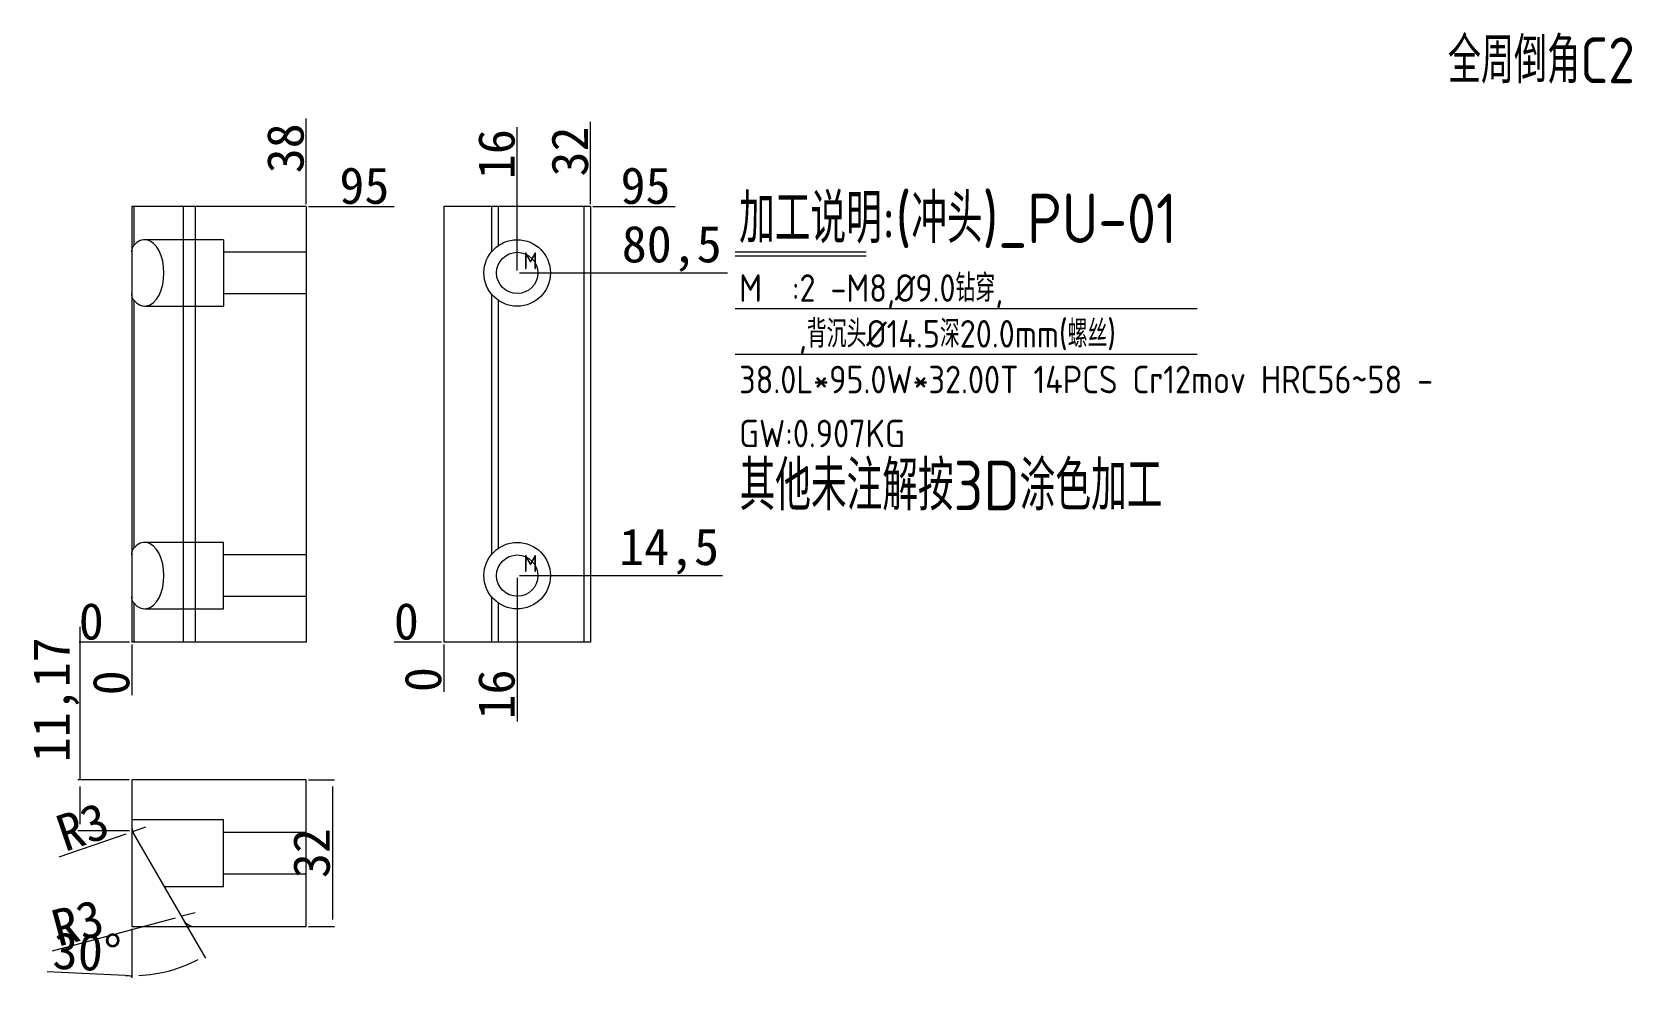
# Model space of a CAD drawing. Header units: millimetres. Extents: x 11824 to 12173, y 60390 to 60596.
import ezdxf

# ---------------------------------------------------------------- set-up
doc = ezdxf.new("R2010")
doc.units = ezdxf.units.MM
doc.linetypes.add('DASHED', pattern=[0])
doc.layers.add('dim', color=4, linetype='Continuous')
doc.layers.add('PUNCH', color=2, linetype='Continuous')
doc.layers.add('dim_temp', color=161, linetype='Continuous', lineweight=9)
doc.layers.add('U1', color=7, linetype='Continuous', true_color=0xffffff)
doc.styles.add('_PUG_ERP', font='txt')
doc.styles.add('gbenor', font='gbenor.shx', dxfattribs={"bigfont": 'gbcbig'})
doc.dimstyles.new('_PUG_ERP', dxfattribs={"dimtxt": 8, "dimasz": 1.5, "dimexe": 0.5, "dimexo": 0.5, "dimgap": 0.5, "dimtad": 1, "dimtxsty": '_PUG_ERP', "dimblk": 'CLOSEDBLANK', "dimcen": 0, "dimclrd": 4, "dimclre": 4, "dimclrt": 3, "dimazin": 3, "dimtfac": 1, "dimtmove": 0, "dimatfit": 3, "dimldrblk": 'CLOSEDBLANK', "dimlwd": 9, "dimlwe": 9})

# ---------------------------------------------------------------- blocks, each defined once
blk = doc.blocks.new('*D1266')
at = {"layer": 'Defpoints', "color": 0}
for p in [(11884.14, 60557.95), (11889.84, 60557.95), (11846.14, 60462.95)]:
    blk.add_point(p, dxfattribs=at)
at = {"layer": 'dim_temp', "color": 4, "lineweight": 9}
blk.add_line((11884.64, 60557.95), (11903.29, 60557.95), dxfattribs=at)
at = {"layer": 'dim_temp', "color": 3, "lineweight": 18, "insert": (11896.82, 60562.45), "char_height": 8, "attachment_point": 5, "style": '_PUG_ERP'}
blk.add_mtext('95', dxfattribs=at)
blk = doc.blocks.new('_ClosedBlank')
blk = doc.blocks.new('*D1267')
at = {"layer": 'Defpoints', "color": 0}
for p in [(11840.44, 60462.95), (11846.14, 60462.95), (11846.14, 60462.95)]:
    blk.add_point(p, dxfattribs=at)
at = {"layer": 'dim_temp', "color": 4, "lineweight": 9}
blk.add_line((11845.64, 60462.95), (11834.61, 60462.95), dxfattribs=at)
at = {"layer": 'dim_temp', "color": 3, "lineweight": 18, "insert": (11837.28, 60467.45), "char_height": 8, "attachment_point": 5, "style": '_PUG_ERP'}
blk.add_mtext('0', dxfattribs=at)
blk = doc.blocks.new('*D1268')
at = {"layer": 'Defpoints', "color": 0}
for p in [(11846.14, 60462.95), (11846.14, 60462.95), (11846.14, 60457.25)]:
    blk.add_point(p, dxfattribs=at)
at = {"layer": 'dim_temp', "color": 4, "lineweight": 9}
blk.add_line((11846.14, 60462.45), (11846.14, 60451.42), dxfattribs=at)
at = {"layer": 'dim_temp', "color": 3, "lineweight": 18, "insert": (11841.64, 60454.09), "char_height": 8, "attachment_point": 5, "rotation": 90, "style": '_PUG_ERP'}
blk.add_mtext('0', dxfattribs=at)
blk = doc.blocks.new('*D1269')
at = {"layer": 'Defpoints', "color": 0}
for p in [(11884.14, 60563.65), (11884.14, 60557.95), (11846.14, 60462.95)]:
    blk.add_point(p, dxfattribs=at)
at = {"layer": 'dim_temp', "color": 4, "lineweight": 9}
blk.add_line((11884.14, 60558.45), (11884.14, 60577.11), dxfattribs=at)
at = {"layer": 'dim_temp', "color": 3, "lineweight": 18, "insert": (11879.64, 60570.63), "char_height": 8, "attachment_point": 5, "rotation": 90, "style": '_PUG_ERP'}
blk.add_mtext('38', dxfattribs=at)
blk = doc.blocks.new('*D1270')
at = {"layer": 'Defpoints', "color": 0}
for p in [(11884.14, 60432.95), (11884.14, 60400.95), (11889.84, 60400.95)]:
    blk.add_point(p, dxfattribs=at)
at = {"layer": 'dim_temp', "color": 4, "lineweight": 9}
for p, q in [((11884.64, 60432.95), (11890.34, 60432.95)), ((11889.84, 60431.45), (11889.84, 60402.45)), ((11884.64, 60400.95), (11890.34, 60400.95))]:
    blk.add_line(p, q, dxfattribs=at)
at = {"layer": 'dim_temp', "color": 3, "lineweight": 18, "insert": (11885.34, 60416.95), "char_height": 8, "attachment_point": 5, "rotation": 90, "style": '_PUG_ERP'}
blk.add_mtext('32', dxfattribs=at)
blk = doc.blocks.new('*D1271')
at = {"layer": 'Defpoints', "color": 0}
for p in [(11930.14, 60477.45), (11951.14, 60477.45), (11914.14, 60462.95)]:
    blk.add_point(p, dxfattribs=at)
at = {"layer": 'dim_temp', "color": 4, "lineweight": 9}
blk.add_line((11930.64, 60477.45), (11974.88, 60477.45), dxfattribs=at)
at = {"layer": 'dim_temp', "color": 3, "lineweight": 18, "insert": (11963.26, 60482.72), "char_height": 8, "attachment_point": 5, "style": '_PUG_ERP'}
blk.add_mtext('14,5', dxfattribs=at)
blk = doc.blocks.new('*D1272')
at = {"layer": 'Defpoints', "color": 0}
for p in [(11930.14, 60543.45), (11951.14, 60543.45), (11914.14, 60462.95)]:
    blk.add_point(p, dxfattribs=at)
at = {"layer": 'dim_temp', "color": 4, "lineweight": 9}
blk.add_line((11930.64, 60543.45), (11976.02, 60543.45), dxfattribs=at)
at = {"layer": 'dim_temp', "color": 3, "lineweight": 18, "insert": (11963.83, 60548.72), "char_height": 8, "attachment_point": 5, "style": '_PUG_ERP'}
blk.add_mtext('80,5', dxfattribs=at)
blk = doc.blocks.new('*D1273')
at = {"layer": 'Defpoints', "color": 0}
for p in [(11946.14, 60557.95), (11951.14, 60557.95), (11914.14, 60462.95)]:
    blk.add_point(p, dxfattribs=at)
at = {"layer": 'dim_temp', "color": 4, "lineweight": 9}
blk.add_line((11946.64, 60557.95), (11964.59, 60557.95), dxfattribs=at)
at = {"layer": 'dim_temp', "color": 3, "lineweight": 18, "insert": (11958.12, 60562.45), "char_height": 8, "attachment_point": 5, "style": '_PUG_ERP'}
blk.add_mtext('95', dxfattribs=at)
blk = doc.blocks.new('*D1274')
at = {"layer": 'Defpoints', "color": 0}
for p in [(11909.14, 60462.95), (11914.14, 60462.95), (11914.14, 60462.95)]:
    blk.add_point(p, dxfattribs=at)
at = {"layer": 'dim_temp', "color": 4, "lineweight": 9}
blk.add_line((11913.64, 60462.95), (11903.31, 60462.95), dxfattribs=at)
at = {"layer": 'dim_temp', "color": 3, "lineweight": 18, "insert": (11905.98, 60467.45), "char_height": 8, "attachment_point": 5, "style": '_PUG_ERP'}
blk.add_mtext('0', dxfattribs=at)
blk = doc.blocks.new('*D1275')
at = {"layer": 'Defpoints', "color": 0}
for p in [(11930.14, 60477.45), (11914.14, 60462.95), (11930.14, 60457.95)]:
    blk.add_point(p, dxfattribs=at)
at = {"layer": 'dim_temp', "color": 4, "lineweight": 9}
blk.add_line((11930.14, 60476.95), (11930.14, 60445.64), dxfattribs=at)
at = {"layer": 'dim_temp', "color": 3, "lineweight": 18, "insert": (11925.64, 60451.55), "char_height": 8, "attachment_point": 5, "rotation": 90, "style": '_PUG_ERP'}
blk.add_mtext('16', dxfattribs=at)
blk = doc.blocks.new('*D1276')
at = {"layer": 'Defpoints', "color": 0}
for p in [(11914.14, 60462.95), (11914.14, 60462.95), (11914.14, 60457.95)]:
    blk.add_point(p, dxfattribs=at)
at = {"layer": 'dim_temp', "color": 4, "lineweight": 9}
blk.add_line((11914.14, 60462.45), (11914.14, 60452.12), dxfattribs=at)
at = {"layer": 'dim_temp', "color": 3, "lineweight": 18, "insert": (11909.64, 60454.79), "char_height": 8, "attachment_point": 5, "rotation": 90, "style": '_PUG_ERP'}
blk.add_mtext('0', dxfattribs=at)
blk = doc.blocks.new('*D1277')
at = {"layer": 'Defpoints', "color": 0}
for p in [(11946.14, 60562.95), (11946.14, 60557.95), (11914.14, 60462.95)]:
    blk.add_point(p, dxfattribs=at)
at = {"layer": 'dim_temp', "color": 4, "lineweight": 9}
blk.add_line((11946.14, 60558.45), (11946.14, 60576.41), dxfattribs=at)
at = {"layer": 'dim_temp', "color": 3, "lineweight": 18, "insert": (11941.64, 60569.93), "char_height": 8, "attachment_point": 5, "rotation": 90, "style": '_PUG_ERP'}
blk.add_mtext('32', dxfattribs=at)
blk = doc.blocks.new('*D1278')
at = {"layer": 'Defpoints', "color": 0}
for p in [(11930.14, 60562.95), (11930.14, 60543.45), (11914.14, 60462.95)]:
    blk.add_point(p, dxfattribs=at)
at = {"layer": 'dim_temp', "color": 4, "lineweight": 9}
blk.add_line((11930.14, 60543.95), (11930.14, 60575.26), dxfattribs=at)
at = {"layer": 'dim_temp', "color": 3, "lineweight": 18, "insert": (11925.64, 60569.36), "char_height": 8, "attachment_point": 5, "rotation": 90, "style": '_PUG_ERP'}
blk.add_mtext('16', dxfattribs=at)
blk = doc.blocks.new('*D1279')
at = {"layer": 'Defpoints', "color": 0}
for p in [(11846.14, 60432.95), (11846.54, 60421.08), (11846.14, 60400.95), (11857.3, 60402.45), (11856.93, 60392.13)]:
    blk.add_point(p, dxfattribs=at)
at = {"layer": 'dim_temp', "color": 4, "lineweight": 9}
for p, q in [((11846.14, 60400.45), (11846.14, 60389.73)), ((11857.55, 60402.02), (11862.17, 60394.02)), ((11844.64, 60390.26), (11827.66, 60391.07))]:
    blk.add_line(p, q, dxfattribs=at)
for start, end in [(272.7239, 297.2761), (267.2761, 270)]:
    blk.add_arc((11846.14, 60421.78), 31.55, start, end, dxfattribs=at)
at = {"layer": 'dim_temp', "color": 3, "lineweight": 18, "insert": (11836.38, 60395.35), "char_height": 8, "attachment_point": 5, "rotation": 357.2761, "style": '_PUG_ERP'}
blk.add_mtext('30%%d', dxfattribs=at)
blk = doc.blocks.new('*D1280')
at = {"layer": 'Defpoints', "color": 0}
for p in [(11859.9, 60403.95), (11857, 60403.18)]:
    blk.add_point(p, dxfattribs=at)
at = {"layer": 'dim_temp', "color": 4, "lineweight": 9}
for p, q in [((11859.9, 60403.95), (11857, 60403.18)), ((11855.55, 60402.79), (11828.75, 60395.58))]:
    blk.add_line(p, q, dxfattribs=at)
at = {"layer": 'dim_temp', "color": 3, "lineweight": 18, "insert": (11834.32, 60401.74), "char_height": 8, "attachment_point": 5, "rotation": 15.0442, "style": '_PUG_ERP'}
blk.add_mtext('R3', dxfattribs=at)
blk = doc.blocks.new('*D1281')
at = {"layer": 'Defpoints', "color": 0}
for p in [(11846.3, 60421.62), (11849.14, 60422.58)]:
    blk.add_point(p, dxfattribs=at)
at = {"layer": 'dim_temp', "color": 4, "lineweight": 9}
for p, q in [((11830.25, 60416.16), (11844.88, 60421.13)), ((11849.14, 60422.58), (11846.3, 60421.62))]:
    blk.add_line(p, q, dxfattribs=at)
at = {"layer": 'dim_temp', "color": 3, "lineweight": 18, "insert": (11835.41, 60422.67), "char_height": 8, "attachment_point": 5, "rotation": 18.7834, "style": '_PUG_ERP'}
blk.add_mtext('R3', dxfattribs=at)
blk = doc.blocks.new('*D1282')
at = {"layer": 'Defpoints', "color": 0}
for p in [(11834.87, 60432.95), (11846.14, 60432.95), (11846.14, 60421.78)]:
    blk.add_point(p, dxfattribs=at)
at = {"layer": 'dim_temp', "color": 4, "lineweight": 9}
for p, q in [((11834.87, 60432.95), (11834.87, 60466.31)), ((11845.64, 60432.95), (11834.37, 60432.95)), ((11834.87, 60423.28), (11834.87, 60431.45)), ((11845.64, 60421.78), (11834.37, 60421.78))]:
    blk.add_line(p, q, dxfattribs=at)
at = {"layer": 'dim_temp', "color": 3, "lineweight": 18, "insert": (11829.61, 60450.38), "char_height": 8, "attachment_point": 5, "rotation": 90, "style": '_PUG_ERP'}
blk.add_mtext('11,17', dxfattribs=at)

msp = doc.modelspace()

# ---------------------------------------------------------------- linework, layer by layer
at = {"layer": 'dim', "color": 8, "linetype": 'Continuous', "lineweight": 18}
for p, q in [((11977.626, 60548.086), (12006.203, 60548.086)), ((11977.626, 60547.188), (12006.203, 60547.188)), ((11977.626, 60535.722), (12078.393, 60535.722)), ((11977.626, 60525.75), (12078.393, 60525.75))]:
    msp.add_line(p, q, dxfattribs=at)
at = {"layer": 'dim', "color": 252, "linetype": 'DASHED', "lineweight": 18, "ltscale": 0.246401}
msp.add_lwpolyline([(11846.143, 60400.954), (11884.143, 60400.954), (11884.143, 60432.954), (11846.143, 60432.954)], close=True, dxfattribs=at)
at = {"layer": 'PUNCH', "color": 11, "linetype": 'Continuous', "lineweight": 18}
for p, q in [((11846.143, 60557.954), (11846.143, 60462.954)), ((11884.143, 60557.954), (11846.143, 60557.954)), ((11884.143, 60557.954), (11884.143, 60462.954)), ((11946.143, 60557.954), (11914.143, 60557.954)), ((11914.143, 60557.954), (11914.143, 60462.954)), ((11946.143, 60557.954), (11946.143, 60462.954)), ((11884.143, 60462.954), (11846.143, 60462.954)), ((11946.143, 60462.954), (11914.143, 60462.954)), ((11846.143, 60432.954), (11846.143, 60422.583)), ((11884.143, 60432.954), (11846.143, 60432.954)), ((11884.143, 60400.954), (11884.143, 60432.954)), ((11846.143, 60421.78), (11857.3, 60402.454)), ((11859.898, 60400.954), (11884.143, 60400.954))]:
    msp.add_line(p, q, dxfattribs=at)
at = {"layer": 'PUNCH', "color": 155, "linetype": 'DASHED', "lineweight": 13, "ltscale": 0.246401}
for p, q in [((11846.545, 60557.954), (11846.545, 60549.413)), ((11857.3, 60557.954), (11857.3, 60462.954)), ((11859.898, 60557.954), (11859.898, 60462.954)), ((11924.513, 60557.954), (11924.513, 60548.023)), ((11926.013, 60557.954), (11926.013, 60549.413)), ((11944.643, 60557.954), (11944.643, 60462.954)), ((11846.545, 60537.495), (11846.545, 60483.413)), ((11924.513, 60538.885), (11924.513, 60482.023)), ((11926.013, 60537.495), (11926.013, 60483.413)), ((11846.545, 60471.495), (11846.545, 60462.954)), ((11924.513, 60472.885), (11924.513, 60462.954)), ((11926.013, 60471.495), (11926.013, 60462.954))]:
    msp.add_line(p, q, dxfattribs=at)
at = {"layer": 'PUNCH', "color": 31, "linetype": 'DASHED', "lineweight": 13, "ltscale": 0.246401}
for p, q in [((11866.143, 60550.704), (11848.929, 60550.704)), ((11866.143, 60550.704), (11866.143, 60536.204)), ((11884.143, 60547.958), (11866.143, 60547.958)), ((11848.929, 60536.204), (11866.143, 60536.204)), ((11866.143, 60538.951), (11884.143, 60538.951)), ((11866.143, 60484.704), (11848.929, 60484.704)), ((11866.143, 60470.204), (11866.143, 60484.704)), ((11884.143, 60481.958), (11866.143, 60481.958)), ((11848.929, 60470.204), (11866.143, 60470.204)), ((11866.143, 60472.951), (11884.143, 60472.951)), ((11866.143, 60424.204), (11846.143, 60424.204)), ((11866.143, 60416.954), (11866.143, 60424.204)), ((11884.143, 60421.458), (11866.143, 60421.458)), ((11866.143, 60409.704), (11866.143, 60416.954)), ((11866.143, 60412.451), (11884.143, 60412.451)), ((11853.114, 60409.704), (11866.143, 60409.704))]:
    msp.add_line(p, q, dxfattribs=at)
for points in [[(11846.143, 60548.023), (11846.143, 60548.055), (11846.143, 60548.088), (11846.144, 60548.12), (11846.144, 60548.152), (11846.146, 60548.184), (11846.147, 60548.216), (11846.149, 60548.247), (11846.15, 60548.279), (11846.153, 60548.31), (11846.155, 60548.341), (11846.158, 60548.372), (11846.161, 60548.403), (11846.164, 60548.434), (11846.168, 60548.464), (11846.172, 60548.494), (11846.176, 60548.525), (11846.181, 60548.555), (11846.186, 60548.585), (11846.191, 60548.614), (11846.197, 60548.644), (11846.202, 60548.673), (11846.209, 60548.702), (11846.215, 60548.73), (11846.222, 60548.759), (11846.23, 60548.787), (11846.237, 60548.815), (11846.245, 60548.843), (11846.254, 60548.87), (11846.263, 60548.897), (11846.272, 60548.924), (11846.281, 60548.951), (11846.291, 60548.978), (11846.302, 60549.004), (11846.312, 60549.03), (11846.324, 60549.056), (11846.335, 60549.081), (11846.347, 60549.107), (11846.36, 60549.132), (11846.373, 60549.156), (11846.386, 60549.181), (11846.4, 60549.205), (11846.414, 60549.23), (11846.429, 60549.253), (11846.444, 60549.277), (11846.459, 60549.3), (11846.475, 60549.324), (11846.492, 60549.347), (11846.509, 60549.369), (11846.527, 60549.391), (11846.545, 60549.413)], [(11846.545, 60537.495), (11846.527, 60537.517), (11846.509, 60537.539), (11846.492, 60537.562), (11846.476, 60537.584), (11846.46, 60537.607), (11846.444, 60537.631), (11846.429, 60537.654), (11846.414, 60537.678), (11846.4, 60537.702), (11846.386, 60537.726), (11846.373, 60537.751), (11846.36, 60537.776), (11846.348, 60537.801), (11846.336, 60537.826), (11846.324, 60537.852), (11846.313, 60537.878), (11846.302, 60537.904), (11846.291, 60537.931), (11846.281, 60537.958), (11846.272, 60537.985), (11846.262, 60538.012), (11846.253, 60538.04), (11846.245, 60538.068), (11846.237, 60538.095), (11846.229, 60538.123), (11846.222, 60538.152), (11846.215, 60538.18), (11846.208, 60538.209), (11846.202, 60538.238), (11846.196, 60538.267), (11846.191, 60538.296), (11846.185, 60538.325), (11846.181, 60538.355), (11846.176, 60538.384), (11846.172, 60538.414), (11846.168, 60538.444), (11846.164, 60538.475), (11846.161, 60538.505), (11846.158, 60538.536), (11846.155, 60538.567), (11846.153, 60538.598), (11846.151, 60538.629), (11846.149, 60538.66), (11846.147, 60538.692), (11846.146, 60538.724), (11846.145, 60538.756), (11846.144, 60538.788), (11846.143, 60538.82), (11846.143, 60538.853), (11846.143, 60538.885)], [(11846.143, 60482.023), (11846.143, 60482.056), (11846.143, 60482.088), (11846.144, 60482.121), (11846.145, 60482.153), (11846.146, 60482.185), (11846.147, 60482.217), (11846.149, 60482.249), (11846.151, 60482.28), (11846.153, 60482.311), (11846.155, 60482.342), (11846.158, 60482.373), (11846.161, 60482.404), (11846.164, 60482.434), (11846.168, 60482.464), (11846.172, 60482.495), (11846.176, 60482.524), (11846.181, 60482.554), (11846.185, 60482.583), (11846.191, 60482.613), (11846.196, 60482.642), (11846.202, 60482.671), (11846.208, 60482.699), (11846.215, 60482.728), (11846.222, 60482.756), (11846.229, 60482.784), (11846.237, 60482.812), (11846.245, 60482.84), (11846.253, 60482.867), (11846.262, 60482.894), (11846.271, 60482.921), (11846.28, 60482.948), (11846.29, 60482.975), (11846.301, 60483.001), (11846.312, 60483.028), (11846.323, 60483.054), (11846.334, 60483.08), (11846.347, 60483.105), (11846.359, 60483.131), (11846.372, 60483.156), (11846.386, 60483.181), (11846.399, 60483.205), (11846.414, 60483.229), (11846.428, 60483.253), (11846.444, 60483.277), (11846.459, 60483.3), (11846.475, 60483.324), (11846.492, 60483.346), (11846.509, 60483.369), (11846.526, 60483.391), (11846.545, 60483.413)], [(11846.545, 60471.495), (11846.527, 60471.517), (11846.509, 60471.539), (11846.492, 60471.562), (11846.476, 60471.585), (11846.46, 60471.608), (11846.444, 60471.631), (11846.429, 60471.654), (11846.414, 60471.678), (11846.4, 60471.702), (11846.386, 60471.726), (11846.373, 60471.751), (11846.36, 60471.775), (11846.348, 60471.8), (11846.336, 60471.825), (11846.324, 60471.851), (11846.313, 60471.877), (11846.303, 60471.903), (11846.292, 60471.929), (11846.282, 60471.955), (11846.273, 60471.982), (11846.263, 60472.009), (11846.255, 60472.036), (11846.246, 60472.063), (11846.238, 60472.091), (11846.23, 60472.119), (11846.223, 60472.147), (11846.216, 60472.176), (11846.209, 60472.204), (11846.203, 60472.233), (11846.197, 60472.262), (11846.191, 60472.292), (11846.186, 60472.322), (11846.181, 60472.351), (11846.176, 60472.381), (11846.172, 60472.411), (11846.168, 60472.442), (11846.165, 60472.472), (11846.161, 60472.503), (11846.158, 60472.534), (11846.155, 60472.565), (11846.153, 60472.596), (11846.151, 60472.628), (11846.149, 60472.659), (11846.147, 60472.691), (11846.146, 60472.723), (11846.145, 60472.755), (11846.144, 60472.787), (11846.143, 60472.82), (11846.143, 60472.853), (11846.143, 60472.885)]]:
    msp.add_lwpolyline(points, dxfattribs=at)
at = {"layer": 'PUNCH', "color": 30, "linetype": 'DASHED', "lineweight": 13, "ltscale": 0.246401}
for centre in [(11930.143, 60543.454), (11930.143, 60477.454)]:
    msp.add_circle(centre, 7.25, dxfattribs=at)
at = {"layer": 'PUNCH', "color": 42, "linetype": 'Continuous', "lineweight": 18}
for centre in [(11930.143, 60543.454), (11930.143, 60477.454)]:
    msp.add_circle(centre, 4.503, dxfattribs=at)
at = {"layer": 'PUNCH', "color": 11, "linetype": 'Continuous', "lineweight": 18}
for centre, start, end in [((11849.143, 60422.583), 180, 210), ((11859.898, 60403.954), 210, 270)]:
    msp.add_arc(centre, 3, start, end, dxfattribs=at)
at = {"layer": 'PUNCH', "color": 31, "linetype": 'DASHED', "lineweight": 13, "ltscale": 0.246401}
for centre in [(11848.929, 60543.454), (11848.929, 60477.454)]:
    msp.add_ellipse(centre, major_axis=(0, 7.25), ratio=0.57735, start_param=2.5356302, end_param=6.8891477, dxfattribs=at)

# ---------------------------------------------------------------- texts
at = {"layer": 'dim', "color": 4, "lineweight": 18, "style": 'gbenor'}
for s, height, p in [('加工说明:(冲头)_PU-01', 10.8, (11978.526, 60549.947)), ('M', 3.7, (11931.503, 60544.25)), ('M  :2 -M8,%%c9.0钻穿,', 6, (11978.526, 60537.155)), ('    ,背沉头%%c14.5深20.0mm(螺丝)', 6, (11978.526, 60527.183)), ('38.0L*95.0W*32.00T 14PCS Cr12mov HRC56~58 - ', 6, (11978.526, 60517.212)), ('GW:0.907KG ', 6, (11978.526, 60505.446)), ('M', 3.7, (11931.503, 60478.25))]:
    msp.add_text(s, height=height, dxfattribs=at).set_placement(p)
at = {"layer": 'dim', "color": 21, "lineweight": 18, "style": 'gbenor'}
msp.add_text('其他未注解按3D涂色加工', height=10.8, dxfattribs=at).set_placement((11978.627, 60491.699))
at = {"layer": 'U1', "color": 3, "lineweight": 18, "style": 'gbenor'}
msp.add_text('全周倒角C2', height=10, dxfattribs=at).set_placement((12133.046, 60584.817))

# ---------------------------------------------------------------- dimensions: what is measured, and where the dimension line sits
at = {"layer": 'dim_temp', "lineweight": 18}
for feature_location, offset, dtype, origin, picture, middle in [((11884.143, 60557.954), (0, 5.7), 1, (11846.143, 60462.954), '*D1269', (11879.643, 60570.63)), ((11946.143, 60557.954), (0, 5), 1, (11914.143, 60462.954), '*D1277', (11941.643, 60569.93)), ((11930.143, 60543.454), (0, 19.5), 1, (11914.143, 60462.954), '*D1278', (11925.643, 60569.359)), ((11884.143, 60557.954), (5.7, 0), 0, (11846.143, 60462.954), '*D1266', (11896.819, 60562.454)), ((11946.143, 60557.954), (5, 0), 0, (11914.143, 60462.954), '*D1273', (11958.119, 60562.454)), ((11930.143, 60543.454), (21, 0), 0, (11914.143, 60462.954), '*D1272', (11963.833, 60548.716)), ((11930.143, 60477.454), (21, 0), 0, (11914.143, 60462.954), '*D1271', (11963.262, 60482.716)), ((11930.143, 60477.454), (0, -19.5), 1, (11914.143, 60462.954), '*D1275', (11925.643, 60451.549)), ((11846.142586075, 60462.954203637), (-5.7, 0), 0, (11846.142586075, 60462.954203637), '*D1267', (11837.275919409, 60467.454203637)), ((11914.142586075, 60462.954203637), (-5, 0), 0, (11914.142586075, 60462.954203637), '*D1274', (11905.975919409, 60467.454203637)), ((11846.142586075, 60462.954203637), (0, -5.7), 1, (11846.142586075, 60462.954203637), '*D1268', (11841.642586075, 60454.08753697)), ((11914.142586075, 60462.954203637), (0, -5), 1, (11914.142586075, 60462.954203637), '*D1276', (11909.642586075, 60454.78753697))]:
    dim = msp.add_ordinate_dim(feature_location=feature_location, offset=offset, dtype=dtype, origin=origin, dimstyle='_PUG_ERP', dxfattribs=at)
    dim.commit()
    dim.dimension.update_dxf_attribs({"geometry": picture, "text_midpoint": middle})
for base, p1, p2, picture, middle in [((11834.874, 60432.954), (11846.143, 60421.78), (11846.143, 60432.954), '*D1282', (11829.612, 60450.383)), ((11889.843, 60400.954), (11884.143, 60432.954), (11884.143, 60400.954), '*D1270', (11885.343, 60416.954))]:
    dim = msp.add_linear_dim(base=base, p1=p1, p2=p2, angle=90, dimstyle='_PUG_ERP', dxfattribs=at)
    dim.commit()
    dim.dimension.update_dxf_attribs({"geometry": picture, "text_midpoint": middle})
dim = msp.add_angular_dim_2l(base=(11856.935, 60392.128), line1=((11846.143, 60432.954), (11846.143, 60400.954)), line2=((11846.545, 60421.083), (11857.3, 60402.454)), dimstyle='_PUG_ERP', dxfattribs=at)
dim.commit()
dim.dimension.update_dxf_attribs({"geometry": '*D1279', "text_midpoint": (11836.376, 60395.35)})
dim = msp.add_radius_dim(center=(11849.143, 60422.583), mpoint=(11846.302, 60421.617), dimstyle='_PUG_ERP', dxfattribs=at)
dim.commit()
dim.dimension.update_dxf_attribs({"geometry": '*D1281', "text_midpoint": (11835.409, 60422.666)})
dim = msp.add_radius_dim(center=(11859.898, 60403.954), mpoint=(11857.001, 60403.176), dimstyle='_PUG_ERP', dxfattribs=at)
dim.commit()
dim.dimension.update_dxf_attribs({"geometry": '*D1280', "text_midpoint": (11835.483, 60397.392), "dimtype": 164})

doc.saveas('drawing.dxf')
